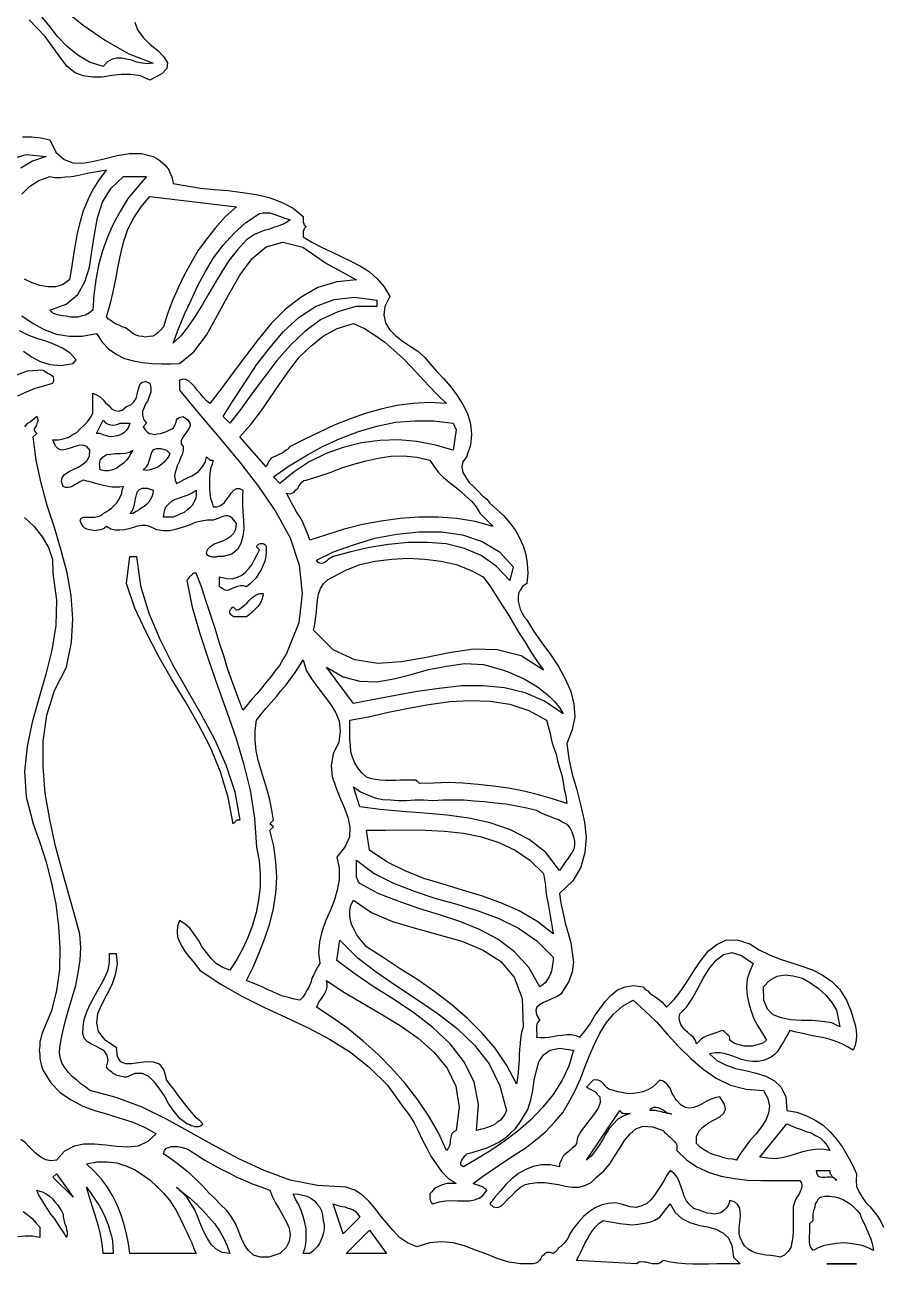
# Model space of a CAD drawing. Extents: x 0.03 to 7.02, y 0.01 to 6.89.
# Drawn here: x 1.852 to 3.546, y 2.604 to 5.049 of the extents above; entities that cross this region are included whole.
import ezdxf

# ---------------------------------------------------------------- set-up
doc = ezdxf.new("R2010")
doc.units = 0
doc.layers.add('1', color=7, linetype='Continuous')

msp = doc.modelspace()

# ---------------------------------------------------------------- linework, layer by layer
for points in [[(2.069, 5.054), (2.074, 5.039), (2.085, 5.024), (2.099, 5.01), (2.114, 4.998), (2.126, 4.986), (2.133, 4.974), (2.132, 4.963), (2.122, 4.952), (2.098, 4.94), (2.08, 4.948), (2.061, 4.951), (2.042, 4.951), (2.023, 4.949), (2.004, 4.946), (1.986, 4.946), (1.967, 4.948), (1.951, 4.954), (1.935, 4.967), (1.921, 4.986), (1.892, 5.026), (1.86, 5.059)], [(1.847, 4.828), (1.865, 4.828), (1.883, 4.826), (1.901, 4.822), (1.913, 4.798), (1.929, 4.783), (1.946, 4.777), (1.966, 4.776), (1.988, 4.78), (2.011, 4.785), (2.034, 4.791), (2.058, 4.795), (2.082, 4.795), (2.105, 4.789), (2.112, 4.785), (2.118, 4.781), (2.123, 4.777), (2.128, 4.773), (2.132, 4.768), (2.136, 4.763), (2.138, 4.757), (2.141, 4.751), (2.143, 4.744), (2.144, 4.736), (2.171, 4.731), (2.198, 4.727), (2.225, 4.724), (2.253, 4.722), (2.281, 4.718), (2.308, 4.714), (2.334, 4.708), (2.358, 4.699), (2.381, 4.687), (2.401, 4.671), (2.401, 4.668), (2.401, 4.665), (2.401, 4.662), (2.401, 4.659), (2.402, 4.657), (2.402, 4.655), (2.404, 4.654), (2.405, 4.652), (2.407, 4.651), (2.405, 4.65), (2.404, 4.648), (2.402, 4.646), (2.402, 4.644), (2.401, 4.642), (2.401, 4.639), (2.401, 4.637), (2.401, 4.634), (2.401, 4.631), (2.418, 4.62), (2.437, 4.61), (2.457, 4.601), (2.476, 4.592), (2.495, 4.583), (2.514, 4.573), (2.531, 4.562), (2.547, 4.548), (2.561, 4.532), (2.572, 4.513), (2.562, 4.493), (2.56, 4.476), (2.563, 4.461), (2.571, 4.448), (2.583, 4.436), (2.597, 4.425), (2.612, 4.415), (2.627, 4.405), (2.64, 4.393), (2.651, 4.381), (2.664, 4.366), (2.678, 4.351), (2.692, 4.335), (2.705, 4.318), (2.716, 4.3), (2.725, 4.282), (2.731, 4.262), (2.733, 4.241), (2.731, 4.22), (2.723, 4.197), (2.716, 4.187), (2.714, 4.177), (2.716, 4.166), (2.721, 4.157), (2.728, 4.147), (2.737, 4.138), (2.746, 4.129), (2.755, 4.12), (2.763, 4.113), (2.769, 4.105), (2.783, 4.093), (2.796, 4.081), (2.808, 4.067), (2.819, 4.053), (2.828, 4.037), (2.835, 4.021), (2.84, 4.004), (2.843, 3.986), (2.844, 3.967), (2.842, 3.947), (2.834, 3.941), (2.829, 3.934), (2.826, 3.927), (2.825, 3.919), (2.825, 3.912), (2.827, 3.904), (2.829, 3.896), (2.833, 3.888), (2.837, 3.881), (2.842, 3.875), (2.856, 3.852), (2.872, 3.83), (2.889, 3.807), (2.905, 3.783), (2.918, 3.759), (2.929, 3.734), (2.935, 3.709), (2.937, 3.684), (2.932, 3.658), (2.921, 3.631), (2.925, 3.601), (2.932, 3.571), (2.941, 3.54), (2.949, 3.508), (2.956, 3.476), (2.959, 3.446), (2.957, 3.416), (2.949, 3.387), (2.933, 3.36), (2.907, 3.335), (2.909, 3.316), (2.914, 3.296), (2.918, 3.277), (2.924, 3.257), (2.929, 3.238), (2.932, 3.219), (2.934, 3.2), (2.932, 3.181), (2.925, 3.162), (2.914, 3.144), (2.909, 3.137), (2.902, 3.132), (2.893, 3.128), (2.884, 3.124), (2.875, 3.12), (2.867, 3.116), (2.862, 3.111), (2.86, 3.105), (2.861, 3.096), (2.868, 3.085), (2.865, 3.083), (2.863, 3.08), (2.862, 3.077), (2.861, 3.074), (2.861, 3.07), (2.861, 3.067), (2.861, 3.063), (2.862, 3.059), (2.862, 3.055), (2.861, 3.052), (2.869, 3.051), (2.877, 3.051), (2.885, 3.052), (2.894, 3.053), (2.903, 3.055), (2.912, 3.056), (2.921, 3.057), (2.93, 3.057), (2.939, 3.055), (2.947, 3.052), (2.957, 3.064), (2.967, 3.078), (2.976, 3.093), (2.986, 3.108), (2.997, 3.122), (3.008, 3.134), (3.021, 3.145), (3.036, 3.151), (3.053, 3.154), (3.072, 3.151), (3.076, 3.146), (3.081, 3.143), (3.085, 3.139), (3.09, 3.135), (3.095, 3.132), (3.1, 3.128), (3.105, 3.125), (3.109, 3.121), (3.114, 3.116), (3.118, 3.111), (3.133, 3.126), (3.147, 3.144), (3.16, 3.164), (3.173, 3.185), (3.186, 3.204), (3.201, 3.222), (3.217, 3.235), (3.235, 3.243), (3.257, 3.244), (3.282, 3.236), (3.301, 3.224), (3.321, 3.214), (3.342, 3.206), (3.363, 3.199), (3.385, 3.192), (3.406, 3.185), (3.425, 3.175), (3.444, 3.162), (3.46, 3.146), (3.473, 3.125), (3.477, 3.115), (3.481, 3.106), (3.484, 3.096), (3.487, 3.086), (3.49, 3.076), (3.492, 3.066), (3.493, 3.056), (3.492, 3.046), (3.49, 3.036), (3.486, 3.026), (3.475, 3.033), (3.464, 3.039), (3.451, 3.044), (3.439, 3.048), (3.426, 3.051), (3.413, 3.053), (3.4, 3.056), (3.387, 3.059), (3.374, 3.062), (3.361, 3.065), (3.357, 3.058), (3.353, 3.051), (3.349, 3.043), (3.345, 3.037), (3.341, 3.03), (3.336, 3.023), (3.331, 3.018), (3.325, 3.013), (3.317, 3.009), (3.309, 3.006), (3.298, 3.004), (3.288, 3.004), (3.277, 3.005), (3.266, 3.008), (3.256, 3.012), (3.245, 3.016), (3.234, 3.019), (3.224, 3.021), (3.214, 3.021), (3.203, 3.019), (3.217, 3.006), (3.234, 2.997), (3.254, 2.99), (3.274, 2.986), (3.295, 2.981), (3.314, 2.975), (3.331, 2.966), (3.344, 2.953), (3.353, 2.934), (3.355, 2.907), (3.375, 2.904), (3.394, 2.897), (3.411, 2.888), (3.427, 2.878), (3.441, 2.865), (3.453, 2.851), (3.465, 2.835), (3.475, 2.818), (3.485, 2.8), (3.493, 2.782), (3.492, 2.769), (3.493, 2.757), (3.498, 2.746), (3.504, 2.736), (3.511, 2.726), (3.52, 2.717), (3.527, 2.708), (3.535, 2.698), (3.541, 2.688), (3.546, 2.677)], [(2.098, 4.342), (2.1, 4.333), (2.1, 4.324), (2.097, 4.316), (2.094, 4.308), (2.09, 4.301), (2.087, 4.294), (2.084, 4.287), (2.084, 4.279), (2.086, 4.271), (2.092, 4.263), (2.085, 4.256), (2.089, 4.25), (2.093, 4.246), (2.097, 4.243), (2.102, 4.242), (2.108, 4.241), (2.113, 4.242), (2.119, 4.243), (2.125, 4.245), (2.131, 4.247), (2.138, 4.25), (2.142, 4.252), (2.145, 4.254), (2.147, 4.258), (2.148, 4.261), (2.15, 4.265), (2.151, 4.269), (2.153, 4.272), (2.156, 4.274), (2.159, 4.275), (2.164, 4.276), (2.173, 4.27), (2.177, 4.264), (2.178, 4.258), (2.175, 4.252), (2.171, 4.246), (2.167, 4.24), (2.163, 4.234), (2.16, 4.229), (2.16, 4.222), (2.164, 4.217), (2.164, 4.209), (2.162, 4.201), (2.159, 4.194), (2.156, 4.187), (2.152, 4.179), (2.15, 4.172), (2.148, 4.166), (2.147, 4.159), (2.148, 4.151), (2.151, 4.144), (2.159, 4.148), (2.166, 4.152), (2.174, 4.156), (2.181, 4.159), (2.188, 4.163), (2.194, 4.168), (2.199, 4.173), (2.204, 4.18), (2.208, 4.187), (2.21, 4.197), (2.211, 4.196), (2.213, 4.194), (2.214, 4.193), (2.216, 4.192), (2.217, 4.19), (2.219, 4.19), (2.221, 4.19), (2.223, 4.19), (2.221, 4.182), (2.218, 4.173), (2.217, 4.164), (2.216, 4.154), (2.216, 4.144), (2.216, 4.134), (2.217, 4.125), (2.218, 4.115), (2.221, 4.106), (2.223, 4.098), (2.231, 4.098), (2.238, 4.101), (2.245, 4.106), (2.25, 4.113), (2.255, 4.119), (2.259, 4.125), (2.264, 4.131), (2.27, 4.134), (2.275, 4.134), (2.282, 4.131), (2.281, 4.119), (2.281, 4.104), (2.282, 4.088), (2.283, 4.072), (2.284, 4.055), (2.282, 4.04), (2.278, 4.026), (2.271, 4.014), (2.26, 4.005), (2.243, 4), (2.24, 4), (2.236, 4), (2.232, 4), (2.229, 3.999), (2.225, 3.999), (2.222, 3.999), (2.218, 4), (2.215, 4.001), (2.212, 4.003), (2.21, 4.006), (2.212, 4.014), (2.218, 4.02), (2.225, 4.025), (2.233, 4.028), (2.242, 4.031), (2.25, 4.035), (2.258, 4.04), (2.264, 4.046), (2.268, 4.054), (2.269, 4.065), (2.265, 4.071), (2.261, 4.076), (2.256, 4.079), (2.252, 4.08), (2.248, 4.08), (2.243, 4.079), (2.239, 4.078), (2.234, 4.076), (2.229, 4.074), (2.223, 4.072), (2.212, 4.072), (2.2, 4.07), (2.188, 4.067), (2.176, 4.062), (2.164, 4.058), (2.151, 4.054), (2.138, 4.051), (2.125, 4.051), (2.112, 4.053), (2.098, 4.059), (2.091, 4.061), (2.083, 4.061), (2.074, 4.06), (2.066, 4.057), (2.057, 4.055), (2.048, 4.053), (2.039, 4.052), (2.03, 4.052), (2.021, 4.054), (2.013, 4.059), (2.009, 4.056), (2.005, 4.054), (2, 4.053), (1.995, 4.052), (1.99, 4.051), (1.984, 4.052), (1.979, 4.053), (1.974, 4.054), (1.97, 4.056), (1.967, 4.059), (1.962, 4.067), (1.961, 4.072), (1.963, 4.076), (1.968, 4.078), (1.974, 4.078), (1.981, 4.078), (1.989, 4.078), (1.996, 4.079), (2.002, 4.081), (2.006, 4.085), (2.012, 4.088), (2.018, 4.092), (2.023, 4.096), (2.028, 4.101), (2.033, 4.106), (2.037, 4.112), (2.04, 4.118), (2.043, 4.125), (2.044, 4.131), (2.046, 4.138), (2.039, 4.137), (2.032, 4.137), (2.024, 4.137), (2.016, 4.138), (2.007, 4.14), (1.999, 4.142), (1.991, 4.144), (1.983, 4.147), (1.974, 4.149), (1.967, 4.151), (1.963, 4.149), (1.959, 4.147), (1.956, 4.145), (1.952, 4.143), (1.949, 4.141), (1.945, 4.138), (1.941, 4.137), (1.937, 4.136), (1.932, 4.136), (1.927, 4.138), (1.924, 4.148), (1.925, 4.156), (1.93, 4.162), (1.938, 4.167), (1.947, 4.172), (1.957, 4.176), (1.966, 4.182), (1.974, 4.189), (1.979, 4.198), (1.98, 4.21), (1.974, 4.217), (1.966, 4.22), (1.958, 4.219), (1.95, 4.217), (1.941, 4.214), (1.932, 4.211), (1.925, 4.21), (1.918, 4.212), (1.912, 4.218), (1.907, 4.23), (1.918, 4.23), (1.927, 4.232), (1.937, 4.235), (1.945, 4.24), (1.954, 4.245), (1.961, 4.252), (1.969, 4.259), (1.975, 4.266), (1.981, 4.274), (1.986, 4.282), (1.986, 4.322), (1.993, 4.319), (2, 4.315), (2.006, 4.309), (2.011, 4.303), (2.018, 4.297), (2.023, 4.291), (2.03, 4.288), (2.037, 4.287), (2.044, 4.289), (2.052, 4.296), (2.061, 4.299), (2.067, 4.305), (2.071, 4.312), (2.073, 4.32), (2.075, 4.328), (2.077, 4.335), (2.079, 4.341), (2.083, 4.344), (2.09, 4.345), (2.098, 4.342)], [(2.328, 4.019), (2.328, 4.01), (2.327, 4), (2.325, 3.991), (2.321, 3.982), (2.318, 3.974), (2.313, 3.966), (2.308, 3.958), (2.302, 3.952), (2.296, 3.946), (2.289, 3.94), (2.283, 3.942), (2.277, 3.942), (2.271, 3.941), (2.266, 3.939), (2.261, 3.937), (2.256, 3.935), (2.252, 3.933), (2.247, 3.934), (2.242, 3.936), (2.236, 3.94), (2.236, 3.96), (2.25, 3.957), (2.261, 3.956), (2.271, 3.959), (2.28, 3.963), (2.287, 3.969), (2.294, 3.977), (2.3, 3.985), (2.305, 3.994), (2.31, 4.004), (2.315, 4.013), (2.309, 4.019), (2.31, 4.022), (2.312, 4.024), (2.314, 4.025), (2.316, 4.026), (2.319, 4.026), (2.321, 4.026), (2.323, 4.025), (2.325, 4.024), (2.327, 4.022), (2.328, 4.019)], [(2.072, 4), (2.08, 3.942), (2.096, 3.888), (2.118, 3.837), (2.143, 3.787), (2.171, 3.738), (2.199, 3.69), (2.226, 3.64), (2.248, 3.589), (2.266, 3.536), (2.276, 3.48), (2.274, 3.48), (2.272, 3.48), (2.27, 3.48), (2.268, 3.479), (2.267, 3.477), (2.266, 3.476), (2.264, 3.474), (2.263, 3.473), (2.253, 3.525), (2.238, 3.575), (2.218, 3.623), (2.194, 3.669), (2.168, 3.715), (2.141, 3.759), (2.115, 3.805), (2.091, 3.851), (2.069, 3.898), (2.052, 3.947), (2.059, 4), (2.072, 4)], [(2.322, 3.927), (2.321, 3.921), (2.319, 3.915), (2.317, 3.91), (2.314, 3.905), (2.311, 3.901), (2.307, 3.897), (2.303, 3.893), (2.299, 3.889), (2.294, 3.885), (2.289, 3.881), (2.286, 3.881), (2.282, 3.881), (2.278, 3.881), (2.275, 3.881), (2.271, 3.881), (2.268, 3.881), (2.264, 3.881), (2.261, 3.883), (2.259, 3.885), (2.256, 3.888), (2.256, 3.89), (2.256, 3.892), (2.256, 3.893), (2.257, 3.895), (2.259, 3.897), (2.26, 3.898), (2.261, 3.9), (2.263, 3.901), (2.269, 3.894), (2.275, 3.896), (2.28, 3.9), (2.285, 3.904), (2.29, 3.908), (2.294, 3.913), (2.299, 3.918), (2.304, 3.922), (2.31, 3.925), (2.315, 3.927), (2.322, 3.927)], [(2.032, 3.217), (2.034, 3.196), (2.03, 3.175), (2.023, 3.155), (2.013, 3.135), (2.003, 3.116), (1.995, 3.098), (1.993, 3.08), (1.996, 3.063), (2.009, 3.047), (2.032, 3.032), (2.034, 3.014), (2.04, 3.004), (2.05, 3), (2.062, 3), (2.076, 3.002), (2.091, 3.004), (2.105, 3.003), (2.117, 2.999), (2.126, 2.987), (2.131, 2.967), (2.138, 2.958), (2.145, 2.949), (2.152, 2.939), (2.159, 2.93), (2.166, 2.921), (2.173, 2.912), (2.18, 2.904), (2.188, 2.895), (2.196, 2.888), (2.203, 2.881), (2.201, 2.878), (2.198, 2.876), (2.194, 2.875), (2.191, 2.875), (2.187, 2.875), (2.184, 2.876), (2.18, 2.877), (2.177, 2.879), (2.173, 2.88), (2.171, 2.881), (2.158, 2.891), (2.146, 2.905), (2.136, 2.92), (2.127, 2.936), (2.117, 2.951), (2.107, 2.964), (2.096, 2.974), (2.084, 2.98), (2.069, 2.98), (2.052, 2.973), (2.048, 2.973), (2.043, 2.974), (2.039, 2.975), (2.034, 2.976), (2.03, 2.978), (2.026, 2.98), (2.023, 2.983), (2.019, 2.986), (2.016, 2.989), (2.013, 2.993), (2.016, 3.006), (2.014, 3.016), (2.009, 3.024), (2.001, 3.029), (1.992, 3.034), (1.983, 3.038), (1.975, 3.043), (1.969, 3.05), (1.966, 3.059), (1.967, 3.072), (1.969, 3.087), (1.974, 3.102), (1.98, 3.116), (1.988, 3.13), (1.995, 3.143), (2.003, 3.157), (2.01, 3.171), (2.016, 3.185), (2.019, 3.2), (2.019, 3.217), (2.032, 3.217)]]:
    msp.add_lwpolyline(points)
at = {"layer": '1'}
for points in [[(2.105, 4.973), (2.093, 4.972), (2.083, 4.973), (2.072, 4.975), (2.062, 4.979), (2.052, 4.981), (2.043, 4.983), (2.033, 4.983), (2.024, 4.981), (2.015, 4.976), (2.006, 4.967), (1.979, 4.975), (1.956, 4.989), (1.935, 5.006), (1.916, 5.026), (1.899, 5.048), (1.881, 5.069)], [(1.925, 5.082), (1.967, 5.048), (2.011, 5.018), (2.057, 4.992), (2.105, 4.973)], [(1.824, 4.784), (1.854, 4.793), (1.894, 4.789)], [(1.894, 4.789), (1.867, 4.78), (1.844, 4.766)], [(1.846, 4.715), (1.861, 4.73), (1.879, 4.742), (1.901, 4.75), (1.911, 4.748), (1.922, 4.748), (1.932, 4.749), (1.944, 4.75), (1.955, 4.752), (1.967, 4.754), (1.978, 4.757), (1.99, 4.759), (2.001, 4.761), (2.013, 4.763)], [(2.013, 4.763), (1.998, 4.744), (1.986, 4.724), (1.976, 4.704), (1.967, 4.682), (1.961, 4.661), (1.955, 4.638), (1.951, 4.615), (1.947, 4.592), (1.944, 4.569), (1.94, 4.546), (1.926, 4.536), (1.912, 4.532), (1.897, 4.532), (1.881, 4.535), (1.866, 4.54), (1.851, 4.547)], [(2.092, 4.75), (2.073, 4.728), (2.055, 4.706), (2.04, 4.681), (2.026, 4.656), (2.015, 4.63), (2.005, 4.603), (1.997, 4.575), (1.992, 4.546), (1.988, 4.516), (1.986, 4.486), (1.979, 4.481), (1.971, 4.476), (1.963, 4.474), (1.956, 4.472), (1.949, 4.472), (1.941, 4.472), (1.933, 4.474), (1.925, 4.475), (1.916, 4.477), (1.907, 4.48), (1.901, 4.486), (1.933, 4.498), (1.956, 4.517), (1.97, 4.542), (1.979, 4.571), (1.984, 4.602), (1.989, 4.635), (1.995, 4.668), (2.005, 4.699), (2.021, 4.726), (2.046, 4.75), (2.092, 4.75)], [(2.269, 4.69), (2.247, 4.67), (2.227, 4.648), (2.21, 4.626), (2.193, 4.603), (2.179, 4.579), (2.166, 4.555), (2.154, 4.53), (2.143, 4.505), (2.133, 4.479), (2.125, 4.453), (2.12, 4.447), (2.115, 4.442), (2.11, 4.438), (2.104, 4.435), (2.097, 4.434), (2.09, 4.433), (2.084, 4.434), (2.077, 4.435), (2.071, 4.437), (2.065, 4.44), (2.06, 4.444), (2.055, 4.448), (2.05, 4.451), (2.044, 4.453), (2.039, 4.456), (2.033, 4.458), (2.027, 4.461), (2.022, 4.465), (2.017, 4.468), (2.013, 4.473), (2.02, 4.497), (2.026, 4.522), (2.031, 4.547), (2.036, 4.573), (2.041, 4.598), (2.047, 4.622), (2.055, 4.646), (2.067, 4.668), (2.081, 4.69), (2.098, 4.71), (2.269, 4.69)], [(2.375, 4.664), (2.368, 4.659), (2.36, 4.655), (2.351, 4.652), (2.342, 4.649), (2.333, 4.645), (2.324, 4.643), (2.314, 4.639), (2.305, 4.635), (2.297, 4.63), (2.289, 4.625), (2.271, 4.605), (2.255, 4.585), (2.241, 4.563), (2.228, 4.541), (2.215, 4.519), (2.202, 4.497), (2.189, 4.476), (2.175, 4.456), (2.161, 4.437), (2.144, 4.421), (2.155, 4.449), (2.167, 4.478), (2.18, 4.506), (2.193, 4.535), (2.208, 4.562), (2.224, 4.589), (2.243, 4.614), (2.264, 4.637), (2.288, 4.659), (2.315, 4.677), (2.322, 4.678), (2.329, 4.678), (2.335, 4.678), (2.341, 4.676), (2.347, 4.674), (2.352, 4.672), (2.358, 4.67), (2.363, 4.668), (2.369, 4.666), (2.375, 4.664)], [(1.846, 4.475), (1.868, 4.46), (1.89, 4.448), (1.914, 4.439), (1.939, 4.435), (1.965, 4.435), (1.993, 4.44), (2.004, 4.423), (2.017, 4.41), (2.032, 4.399), (2.048, 4.391), (2.066, 4.386), (2.084, 4.383), (2.103, 4.381), (2.122, 4.38), (2.14, 4.38), (2.157, 4.381), (2.185, 4.404), (2.21, 4.437), (2.232, 4.476), (2.254, 4.517), (2.276, 4.555), (2.3, 4.588), (2.328, 4.611), (2.361, 4.62), (2.4, 4.61), (2.447, 4.578), (2.506, 4.546), (2.467, 4.542), (2.43, 4.531), (2.397, 4.512), (2.366, 4.488), (2.338, 4.46), (2.312, 4.428), (2.287, 4.395), (2.263, 4.363), (2.239, 4.331), (2.217, 4.302), (2.21, 4.307), (2.204, 4.314), (2.198, 4.321), (2.192, 4.328), (2.187, 4.335), (2.181, 4.341), (2.175, 4.346), (2.169, 4.349), (2.164, 4.35), (2.157, 4.348), (2.157, 4.328), (2.195, 4.282), (2.235, 4.235), (2.275, 4.187), (2.313, 4.138), (2.347, 4.088), (2.375, 4.037), (2.393, 3.983), (2.399, 3.927), (2.392, 3.869), (2.368, 3.809), (2.361, 3.797), (2.354, 3.785), (2.345, 3.774), (2.337, 3.763), (2.328, 3.752), (2.319, 3.741), (2.31, 3.73), (2.3, 3.719), (2.291, 3.708), (2.282, 3.697), (2.272, 3.723), (2.262, 3.75), (2.252, 3.777), (2.244, 3.804), (2.235, 3.831), (2.227, 3.858), (2.218, 3.886), (2.209, 3.913), (2.2, 3.94), (2.19, 3.967), (2.187, 3.967), (2.185, 3.967), (2.183, 3.966), (2.181, 3.964), (2.179, 3.962), (2.178, 3.961), (2.176, 3.959), (2.174, 3.957), (2.173, 3.955), (2.171, 3.953), (2.182, 3.9), (2.197, 3.848), (2.214, 3.796), (2.232, 3.745), (2.25, 3.694), (2.268, 3.643), (2.283, 3.592), (2.296, 3.539), (2.305, 3.484), (2.309, 3.427), (2.314, 3.4), (2.316, 3.374), (2.316, 3.348), (2.313, 3.323), (2.308, 3.298), (2.301, 3.273), (2.292, 3.25), (2.282, 3.227), (2.27, 3.205), (2.256, 3.184), (2.242, 3.189), (2.229, 3.197), (2.219, 3.207), (2.21, 3.219), (2.201, 3.231), (2.194, 3.243), (2.186, 3.255), (2.178, 3.266), (2.168, 3.275), (2.157, 3.282), (2.153, 3.271), (2.152, 3.26), (2.153, 3.25), (2.157, 3.24), (2.162, 3.23), (2.168, 3.22), (2.175, 3.211), (2.183, 3.202), (2.19, 3.193), (2.197, 3.184), (2.237, 3.157), (2.28, 3.133), (2.323, 3.111), (2.367, 3.091), (2.411, 3.07), (2.453, 3.048), (2.494, 3.022), (2.532, 2.992), (2.567, 2.957), (2.598, 2.914), (2.61, 2.899), (2.62, 2.883), (2.628, 2.867), (2.636, 2.85), (2.645, 2.833), (2.653, 2.817), (2.663, 2.802), (2.674, 2.787), (2.687, 2.774), (2.703, 2.763), (2.697, 2.763), (2.691, 2.763), (2.685, 2.763), (2.68, 2.762), (2.674, 2.76), (2.669, 2.758), (2.664, 2.755), (2.659, 2.752), (2.655, 2.747), (2.651, 2.743), (2.651, 2.74), (2.651, 2.737), (2.651, 2.735), (2.651, 2.732), (2.652, 2.73), (2.652, 2.728), (2.654, 2.726), (2.655, 2.724), (2.657, 2.723), (2.669, 2.727), (2.682, 2.729), (2.694, 2.73), (2.706, 2.729), (2.717, 2.729), (2.729, 2.729), (2.739, 2.731), (2.748, 2.734), (2.756, 2.74), (2.763, 2.75), (2.761, 2.752), (2.758, 2.754), (2.756, 2.756), (2.753, 2.757), (2.75, 2.758), (2.748, 2.759), (2.745, 2.76), (2.742, 2.761), (2.739, 2.762), (2.736, 2.763), (2.755, 2.777), (2.775, 2.791), (2.796, 2.805), (2.817, 2.819), (2.839, 2.833), (2.859, 2.849), (2.879, 2.865), (2.897, 2.884), (2.914, 2.904), (2.927, 2.927), (2.938, 2.948), (2.948, 2.97), (2.957, 2.993), (2.966, 3.016), (2.976, 3.038), (2.986, 3.06), (2.999, 3.08), (3.013, 3.097), (3.031, 3.113), (3.052, 3.125), (3.075, 3.104), (3.098, 3.082), (3.12, 3.057), (3.142, 3.033), (3.166, 3.01), (3.19, 2.989), (3.216, 2.971), (3.244, 2.957), (3.275, 2.949), (3.309, 2.947), (3.318, 2.931), (3.321, 2.916), (3.319, 2.902), (3.314, 2.888), (3.305, 2.875), (3.295, 2.861), (3.283, 2.849), (3.273, 2.835), (3.263, 2.822), (3.256, 2.809), (3.248, 2.811), (3.239, 2.812), (3.231, 2.814), (3.222, 2.817), (3.214, 2.819), (3.206, 2.822), (3.199, 2.826), (3.191, 2.83), (3.184, 2.835), (3.177, 2.842), (3.177, 2.856), (3.182, 2.867), (3.19, 2.875), (3.201, 2.883), (3.212, 2.889), (3.223, 2.895), (3.231, 2.902), (3.234, 2.91), (3.232, 2.92), (3.223, 2.934), (3.213, 2.932), (3.204, 2.929), (3.196, 2.925), (3.187, 2.92), (3.179, 2.916), (3.171, 2.913), (3.164, 2.912), (3.155, 2.913), (3.147, 2.918), (3.138, 2.927), (3.135, 2.931), (3.132, 2.936), (3.129, 2.941), (3.127, 2.946), (3.125, 2.951), (3.122, 2.955), (3.119, 2.959), (3.115, 2.962), (3.111, 2.965), (3.105, 2.967), (3.097, 2.959), (3.09, 2.953), (3.081, 2.948), (3.071, 2.944), (3.062, 2.942), (3.052, 2.941), (3.042, 2.94), (3.032, 2.942), (3.022, 2.944), (3.013, 2.947), (3.008, 2.948), (3.004, 2.949), (3.001, 2.952), (2.997, 2.956), (2.994, 2.959), (2.99, 2.963), (2.987, 2.965), (2.983, 2.967), (2.979, 2.968), (2.973, 2.967), (2.96, 2.953), (2.977, 2.944), (2.986, 2.934), (2.987, 2.923), (2.983, 2.912), (2.976, 2.901), (2.967, 2.89), (2.958, 2.878), (2.949, 2.866), (2.942, 2.854), (2.94, 2.842), (2.937, 2.837), (2.932, 2.833), (2.928, 2.829), (2.923, 2.825), (2.918, 2.821), (2.914, 2.817), (2.911, 2.812), (2.909, 2.807), (2.907, 2.802), (2.907, 2.796), (2.889, 2.8), (2.871, 2.8), (2.855, 2.797), (2.84, 2.791), (2.826, 2.783), (2.813, 2.773), (2.801, 2.761), (2.79, 2.749), (2.779, 2.736), (2.769, 2.723), (2.776, 2.717), (2.783, 2.716), (2.79, 2.718), (2.797, 2.724), (2.805, 2.732), (2.813, 2.74), (2.821, 2.749), (2.83, 2.756), (2.839, 2.761), (2.848, 2.763), (2.863, 2.765), (2.877, 2.765), (2.891, 2.763), (2.905, 2.761), (2.918, 2.758), (2.932, 2.756), (2.945, 2.756), (2.957, 2.759), (2.969, 2.765), (2.98, 2.776), (2.994, 2.788), (3.006, 2.802), (3.016, 2.818), (3.026, 2.833), (3.035, 2.848), (3.046, 2.861), (3.057, 2.871), (3.072, 2.876), (3.09, 2.875), (3.111, 2.868), (3.114, 2.864), (3.118, 2.861), (3.122, 2.857), (3.126, 2.854), (3.13, 2.85), (3.133, 2.847), (3.136, 2.843), (3.138, 2.839), (3.138, 2.834), (3.138, 2.828), (3.157, 2.81), (3.178, 2.796), (3.202, 2.785), (3.226, 2.778), (3.252, 2.773), (3.278, 2.77), (3.304, 2.769), (3.331, 2.769), (3.356, 2.769), (3.381, 2.769), (3.384, 2.764), (3.385, 2.759), (3.384, 2.754), (3.382, 2.749), (3.38, 2.744), (3.377, 2.739), (3.373, 2.733), (3.371, 2.728), (3.369, 2.722), (3.368, 2.717), (3.368, 2.706), (3.368, 2.694), (3.368, 2.682), (3.368, 2.67), (3.367, 2.658), (3.365, 2.647), (3.363, 2.637), (3.358, 2.629), (3.351, 2.622), (3.342, 2.618), (3.333, 2.62), (3.323, 2.621), (3.314, 2.622), (3.304, 2.624), (3.295, 2.626), (3.287, 2.629), (3.279, 2.634), (3.272, 2.64), (3.267, 2.648), (3.263, 2.657), (3.261, 2.665), (3.261, 2.674), (3.262, 2.682), (3.263, 2.692), (3.264, 2.7), (3.263, 2.709), (3.262, 2.716), (3.258, 2.722), (3.252, 2.727), (3.243, 2.73), (3.24, 2.721), (3.236, 2.715), (3.231, 2.71), (3.226, 2.706), (3.219, 2.704), (3.212, 2.703), (3.206, 2.704), (3.198, 2.705), (3.191, 2.707), (3.184, 2.71), (3.172, 2.714), (3.164, 2.721), (3.157, 2.729), (3.153, 2.738), (3.15, 2.747), (3.146, 2.758), (3.143, 2.767), (3.139, 2.776), (3.133, 2.783), (3.125, 2.789), (3.119, 2.78), (3.113, 2.77), (3.107, 2.76), (3.101, 2.75), (3.094, 2.74), (3.087, 2.731), (3.079, 2.724), (3.069, 2.719), (3.058, 2.716), (3.046, 2.717), (3.031, 2.722), (3.017, 2.725), (3.003, 2.724), (2.99, 2.721), (2.977, 2.715), (2.965, 2.707), (2.954, 2.698), (2.944, 2.687), (2.935, 2.676), (2.927, 2.664), (2.925, 2.659), (2.923, 2.655), (2.92, 2.651), (2.917, 2.647), (2.913, 2.643), (2.909, 2.639), (2.905, 2.636), (2.902, 2.632), (2.898, 2.628), (2.894, 2.625), (2.888, 2.627), (2.882, 2.627), (2.878, 2.625), (2.875, 2.622), (2.872, 2.619), (2.87, 2.615), (2.867, 2.611), (2.864, 2.608), (2.86, 2.606), (2.855, 2.605), (2.83, 2.605), (2.807, 2.608), (2.784, 2.615), (2.763, 2.624), (2.741, 2.632), (2.719, 2.64), (2.697, 2.646), (2.674, 2.648), (2.65, 2.646), (2.625, 2.638), (2.607, 2.646), (2.591, 2.657), (2.578, 2.671), (2.566, 2.685), (2.554, 2.699), (2.543, 2.714), (2.531, 2.728), (2.518, 2.74), (2.503, 2.75), (2.486, 2.756), (2.429, 2.759), (2.375, 2.77), (2.324, 2.789), (2.275, 2.811), (2.227, 2.837), (2.18, 2.863), (2.131, 2.89), (2.083, 2.914), (2.032, 2.933), (1.98, 2.947), (1.972, 2.953), (1.962, 2.96), (1.954, 2.967), (1.945, 2.974), (1.938, 2.982), (1.931, 2.991), (1.925, 3), (1.922, 3.01), (1.92, 3.021), (1.921, 3.032), (1.925, 3.057), (1.931, 3.082), (1.938, 3.106), (1.945, 3.13), (1.952, 3.154), (1.957, 3.179), (1.961, 3.204), (1.962, 3.229), (1.96, 3.255), (1.953, 3.282), (1.94, 3.329), (1.926, 3.378), (1.912, 3.429), (1.901, 3.481), (1.892, 3.533), (1.888, 3.585), (1.888, 3.636), (1.895, 3.687), (1.91, 3.736), (1.934, 3.782), (1.944, 3.831), (1.946, 3.877), (1.943, 3.923), (1.935, 3.968), (1.923, 4.012), (1.91, 4.057), (1.896, 4.101), (1.884, 4.145), (1.874, 4.19), (1.868, 4.236), (1.875, 4.243), (1.872, 4.246), (1.871, 4.249), (1.871, 4.252), (1.873, 4.256), (1.875, 4.259), (1.876, 4.263), (1.878, 4.267), (1.878, 4.27), (1.877, 4.273), (1.875, 4.276), (1.871, 4.272), (1.867, 4.269), (1.863, 4.266), (1.858, 4.263), (1.854, 4.26), (1.851, 4.256)], [(2.546, 4.493), (2.505, 4.493), (2.469, 4.483), (2.435, 4.467), (2.404, 4.444), (2.376, 4.417), (2.349, 4.387), (2.325, 4.355), (2.301, 4.323), (2.278, 4.291), (2.256, 4.263), (2.243, 4.276), (2.263, 4.308), (2.286, 4.343), (2.309, 4.378), (2.335, 4.412), (2.362, 4.444), (2.393, 4.472), (2.425, 4.493), (2.462, 4.507), (2.502, 4.512), (2.546, 4.506), (2.546, 4.493)], [(2.684, 4.302), (2.65, 4.304), (2.618, 4.302), (2.586, 4.298), (2.554, 4.291), (2.523, 4.282), (2.492, 4.271), (2.462, 4.259), (2.432, 4.245), (2.403, 4.231), (2.375, 4.217), (2.37, 4.211), (2.365, 4.208), (2.36, 4.204), (2.354, 4.202), (2.348, 4.199), (2.343, 4.197), (2.338, 4.194), (2.334, 4.189), (2.331, 4.184), (2.328, 4.177), (2.276, 4.236), (2.297, 4.26), (2.317, 4.286), (2.336, 4.313), (2.354, 4.34), (2.373, 4.367), (2.393, 4.393), (2.416, 4.415), (2.44, 4.435), (2.468, 4.45), (2.5, 4.46), (2.522, 4.45), (2.542, 4.437), (2.562, 4.423), (2.58, 4.407), (2.598, 4.391), (2.615, 4.373), (2.632, 4.355), (2.649, 4.337), (2.666, 4.319), (2.684, 4.302)], [(1.849, 4.405), (1.865, 4.394), (1.882, 4.385), (1.901, 4.379), (1.923, 4.377), (1.947, 4.381), (1.953, 4.388), (1.941, 4.401), (1.926, 4.411), (1.91, 4.418), (1.893, 4.425), (1.875, 4.43), (1.858, 4.437), (1.841, 4.445)], [(1.838, 4.317), (1.855, 4.325), (1.872, 4.332), (1.889, 4.337), (1.907, 4.342), (1.909, 4.347), (1.909, 4.35), (1.908, 4.354), (1.906, 4.356), (1.903, 4.358), (1.9, 4.36), (1.896, 4.362), (1.893, 4.364), (1.89, 4.366), (1.888, 4.368), (1.856, 4.366), (1.827, 4.355)], [(2.059, 4.263), (2.056, 4.255), (2.052, 4.249), (2.047, 4.244), (2.041, 4.24), (2.034, 4.238), (2.027, 4.237), (2.02, 4.236), (2.013, 4.238), (2.006, 4.24), (2, 4.243), (1.993, 4.243), (2.006, 4.269), (2.011, 4.264), (2.016, 4.261), (2.021, 4.26), (2.025, 4.259), (2.03, 4.26), (2.035, 4.261), (2.04, 4.263), (2.046, 4.263), (2.052, 4.263), (2.059, 4.263)], [(2.703, 4.25), (2.697, 4.21), (2.662, 4.22), (2.625, 4.227), (2.589, 4.23), (2.552, 4.229), (2.516, 4.224), (2.48, 4.215), (2.446, 4.203), (2.413, 4.187), (2.383, 4.167), (2.355, 4.144), (2.342, 4.157), (2.373, 4.179), (2.406, 4.199), (2.439, 4.217), (2.474, 4.233), (2.51, 4.247), (2.546, 4.257), (2.583, 4.265), (2.621, 4.268), (2.659, 4.268), (2.697, 4.263), (2.703, 4.25)], [(2.065, 4.21), (2.061, 4.203), (2.057, 4.196), (2.052, 4.19), (2.046, 4.184), (2.039, 4.179), (2.032, 4.174), (2.025, 4.171), (2.017, 4.169), (2.009, 4.169), (2, 4.171), (1.999, 4.183), (2.001, 4.192), (2.006, 4.197), (2.013, 4.201), (2.021, 4.202), (2.03, 4.203), (2.04, 4.203), (2.05, 4.204), (2.058, 4.206), (2.065, 4.21)], [(2.138, 4.203), (2.135, 4.197), (2.131, 4.192), (2.127, 4.187), (2.122, 4.182), (2.117, 4.178), (2.111, 4.175), (2.105, 4.173), (2.099, 4.171), (2.092, 4.17), (2.085, 4.171), (2.091, 4.176), (2.095, 4.182), (2.097, 4.189), (2.099, 4.195), (2.101, 4.202), (2.103, 4.207), (2.106, 4.211), (2.112, 4.213), (2.12, 4.213), (2.131, 4.21), (2.138, 4.203)], [(2.651, 4.19), (2.659, 4.178), (2.668, 4.166), (2.678, 4.156), (2.689, 4.147), (2.7, 4.138), (2.711, 4.129), (2.722, 4.119), (2.733, 4.109), (2.742, 4.098), (2.75, 4.085), (2.776, 4.059), (2.74, 4.069), (2.704, 4.075), (2.667, 4.078), (2.629, 4.078), (2.592, 4.075), (2.555, 4.07), (2.518, 4.063), (2.482, 4.054), (2.447, 4.043), (2.414, 4.032), (2.411, 4.042), (2.407, 4.052), (2.403, 4.061), (2.399, 4.071), (2.393, 4.08), (2.388, 4.088), (2.383, 4.097), (2.378, 4.106), (2.373, 4.115), (2.368, 4.125), (2.374, 4.124), (2.379, 4.125), (2.383, 4.127), (2.386, 4.131), (2.39, 4.135), (2.392, 4.139), (2.395, 4.143), (2.398, 4.147), (2.402, 4.15), (2.407, 4.151), (2.43, 4.158), (2.454, 4.166), (2.477, 4.175), (2.501, 4.182), (2.525, 4.189), (2.549, 4.194), (2.574, 4.198), (2.599, 4.199), (2.625, 4.196), (2.651, 4.19)], [(2.105, 4.131), (2.104, 4.124), (2.102, 4.118), (2.099, 4.112), (2.096, 4.107), (2.092, 4.103), (2.087, 4.099), (2.082, 4.096), (2.077, 4.092), (2.071, 4.089), (2.065, 4.085), (2.059, 4.085), (2.064, 4.091), (2.067, 4.098), (2.069, 4.106), (2.07, 4.114), (2.072, 4.122), (2.074, 4.128), (2.078, 4.132), (2.084, 4.135), (2.093, 4.135), (2.105, 4.131)], [(2.144, 4.078), (2.125, 4.078), (2.127, 4.09), (2.13, 4.098), (2.136, 4.104), (2.142, 4.109), (2.149, 4.113), (2.157, 4.116), (2.166, 4.119), (2.174, 4.122), (2.182, 4.126), (2.19, 4.131), (2.19, 4.122), (2.189, 4.115), (2.186, 4.108), (2.182, 4.101), (2.177, 4.096), (2.172, 4.092), (2.166, 4.087), (2.159, 4.084), (2.152, 4.081), (2.144, 4.078)], [(1.851, 4.077), (1.87, 4.059), (1.886, 4.039), (1.898, 4.018), (1.906, 3.994), (1.907, 3.967), (1.914, 3.914), (1.913, 3.864), (1.905, 3.815), (1.893, 3.768), (1.879, 3.72), (1.866, 3.673), (1.856, 3.625), (1.851, 3.576), (1.854, 3.526), (1.868, 3.473), (1.881, 3.436), (1.894, 3.397), (1.904, 3.356), (1.913, 3.314), (1.918, 3.271), (1.921, 3.228), (1.92, 3.185), (1.914, 3.144), (1.904, 3.104), (1.888, 3.065), (1.885, 3.058), (1.883, 3.05), (1.881, 3.043), (1.881, 3.034), (1.88, 3.026), (1.881, 3.017), (1.881, 3.009), (1.883, 3.001), (1.885, 2.993), (1.888, 2.986), (1.903, 2.962), (1.922, 2.942), (1.943, 2.928), (1.966, 2.916), (1.99, 2.907), (2.015, 2.9), (2.04, 2.892), (2.065, 2.884), (2.089, 2.874), (2.111, 2.861), (2.094, 2.846), (2.075, 2.837), (2.055, 2.835), (2.033, 2.836), (2.011, 2.839), (1.989, 2.841), (1.968, 2.841), (1.949, 2.837), (1.93, 2.827), (1.914, 2.809), (1.903, 2.808), (1.893, 2.81), (1.885, 2.814), (1.878, 2.819), (1.872, 2.824), (1.865, 2.831), (1.859, 2.837), (1.852, 2.844), (1.844, 2.85)], [(2.815, 3.98), (2.809, 3.953), (2.782, 3.981), (2.752, 4.002), (2.719, 4.016), (2.683, 4.025), (2.646, 4.028), (2.608, 4.028), (2.569, 4.024), (2.532, 4.018), (2.495, 4.009), (2.46, 4), (2.457, 3.998), (2.453, 3.996), (2.45, 3.994), (2.447, 3.991), (2.444, 3.989), (2.44, 3.987), (2.437, 3.986), (2.434, 3.987), (2.43, 3.989), (2.427, 3.993), (2.461, 4.009), (2.5, 4.023), (2.542, 4.036), (2.586, 4.044), (2.63, 4.049), (2.674, 4.049), (2.715, 4.043), (2.754, 4.03), (2.788, 4.009), (2.815, 3.98)], [(2.756, 3.96), (2.769, 3.942), (2.781, 3.924), (2.793, 3.905), (2.805, 3.887), (2.816, 3.868), (2.827, 3.849), (2.839, 3.831), (2.85, 3.812), (2.862, 3.794), (2.875, 3.776), (2.831, 3.804), (2.784, 3.816), (2.737, 3.817), (2.689, 3.81), (2.641, 3.8), (2.594, 3.792), (2.548, 3.789), (2.503, 3.796), (2.46, 3.816), (2.421, 3.855), (2.424, 3.866), (2.425, 3.877), (2.427, 3.89), (2.428, 3.902), (2.429, 3.914), (2.431, 3.926), (2.435, 3.937), (2.441, 3.946), (2.449, 3.954), (2.46, 3.96), (2.485, 3.973), (2.513, 3.984), (2.543, 3.991), (2.576, 3.995), (2.608, 3.997), (2.641, 3.995), (2.673, 3.991), (2.703, 3.984), (2.731, 3.973), (2.756, 3.96)], [(2.46, 3.611), (2.456, 3.588), (2.458, 3.566), (2.465, 3.545), (2.473, 3.525), (2.482, 3.505), (2.489, 3.486), (2.493, 3.466), (2.492, 3.447), (2.484, 3.428), (2.467, 3.407), (2.472, 3.385), (2.472, 3.363), (2.468, 3.342), (2.462, 3.321), (2.454, 3.301), (2.445, 3.281), (2.438, 3.26), (2.433, 3.24), (2.431, 3.219), (2.434, 3.197), (2.429, 3.19), (2.425, 3.183), (2.422, 3.175), (2.418, 3.168), (2.416, 3.16), (2.413, 3.152), (2.409, 3.145), (2.405, 3.138), (2.4, 3.131), (2.394, 3.125), (2.383, 3.127), (2.372, 3.13), (2.361, 3.133), (2.351, 3.137), (2.34, 3.142), (2.33, 3.146), (2.32, 3.151), (2.31, 3.155), (2.299, 3.16), (2.289, 3.164), (2.302, 3.19), (2.314, 3.218), (2.325, 3.247), (2.335, 3.276), (2.342, 3.306), (2.347, 3.336), (2.349, 3.367), (2.347, 3.398), (2.343, 3.429), (2.335, 3.46), (2.342, 3.467), (2.335, 3.473), (2.342, 3.48), (2.339, 3.5), (2.335, 3.52), (2.33, 3.54), (2.324, 3.559), (2.318, 3.578), (2.312, 3.598), (2.308, 3.617), (2.306, 3.637), (2.306, 3.657), (2.309, 3.677), (2.318, 3.689), (2.328, 3.701), (2.338, 3.712), (2.348, 3.724), (2.357, 3.735), (2.367, 3.747), (2.376, 3.759), (2.385, 3.771), (2.393, 3.783), (2.401, 3.796), (2.407, 3.776), (2.417, 3.759), (2.43, 3.742), (2.442, 3.725), (2.455, 3.709), (2.465, 3.692), (2.472, 3.675), (2.474, 3.655), (2.471, 3.634), (2.46, 3.611)], [(2.796, 3.776), (2.809, 3.771), (2.823, 3.765), (2.837, 3.759), (2.85, 3.751), (2.863, 3.743), (2.875, 3.734), (2.887, 3.724), (2.897, 3.714), (2.907, 3.702), (2.914, 3.69), (2.877, 3.715), (2.839, 3.731), (2.798, 3.741), (2.756, 3.745), (2.713, 3.745), (2.669, 3.74), (2.626, 3.734), (2.583, 3.726), (2.541, 3.718), (2.5, 3.71), (2.447, 3.782), (2.48, 3.763), (2.513, 3.754), (2.546, 3.753), (2.58, 3.759), (2.614, 3.767), (2.648, 3.777), (2.684, 3.784), (2.72, 3.789), (2.757, 3.787), (2.796, 3.776)], [(2.888, 3.651), (2.891, 3.637), (2.895, 3.624), (2.9, 3.61), (2.903, 3.597), (2.907, 3.583), (2.911, 3.569), (2.914, 3.555), (2.916, 3.541), (2.919, 3.527), (2.921, 3.513), (2.893, 3.522), (2.865, 3.53), (2.836, 3.537), (2.806, 3.543), (2.776, 3.547), (2.746, 3.55), (2.716, 3.553), (2.687, 3.554), (2.658, 3.553), (2.631, 3.552), (2.63, 3.553), (2.628, 3.555), (2.627, 3.556), (2.625, 3.557), (2.624, 3.559), (2.622, 3.559), (2.62, 3.559), (2.618, 3.559), (2.611, 3.559), (2.602, 3.559), (2.593, 3.559), (2.583, 3.558), (2.574, 3.558), (2.563, 3.558), (2.553, 3.559), (2.543, 3.56), (2.534, 3.562), (2.526, 3.565), (2.516, 3.574), (2.509, 3.583), (2.503, 3.593), (2.498, 3.604), (2.495, 3.615), (2.494, 3.627), (2.493, 3.639), (2.493, 3.652), (2.493, 3.664), (2.493, 3.677), (2.53, 3.684), (2.569, 3.693), (2.609, 3.701), (2.649, 3.708), (2.69, 3.714), (2.73, 3.716), (2.77, 3.715), (2.809, 3.709), (2.846, 3.696), (2.881, 3.677), (2.888, 3.651)], [(2.657, 3.519), (2.677, 3.52), (2.697, 3.52), (2.717, 3.52), (2.738, 3.518), (2.759, 3.517), (2.78, 3.514), (2.801, 3.512), (2.822, 3.508), (2.842, 3.504), (2.861, 3.5), (2.869, 3.495), (2.878, 3.491), (2.887, 3.488), (2.896, 3.484), (2.905, 3.481), (2.913, 3.476), (2.921, 3.472), (2.927, 3.465), (2.931, 3.457), (2.934, 3.447), (2.936, 3.438), (2.936, 3.43), (2.935, 3.423), (2.932, 3.417), (2.928, 3.411), (2.924, 3.405), (2.919, 3.399), (2.915, 3.393), (2.911, 3.387), (2.907, 3.381), (2.88, 3.416), (2.847, 3.442), (2.81, 3.461), (2.77, 3.475), (2.728, 3.484), (2.685, 3.49), (2.64, 3.494), (2.596, 3.497), (2.553, 3.501), (2.513, 3.506), (2.5, 3.546), (2.514, 3.536), (2.529, 3.529), (2.543, 3.524), (2.558, 3.521), (2.573, 3.52), (2.589, 3.519), (2.605, 3.519), (2.621, 3.52), (2.639, 3.52), (2.657, 3.519)], [(2.875, 3.375), (2.877, 3.363), (2.879, 3.351), (2.88, 3.339), (2.882, 3.327), (2.884, 3.315), (2.886, 3.303), (2.888, 3.291), (2.89, 3.28), (2.892, 3.268), (2.894, 3.256), (2.862, 3.281), (2.827, 3.301), (2.791, 3.317), (2.753, 3.331), (2.715, 3.342), (2.677, 3.354), (2.639, 3.365), (2.602, 3.38), (2.566, 3.398), (2.532, 3.421), (2.526, 3.46), (2.564, 3.46), (2.604, 3.461), (2.642, 3.46), (2.68, 3.458), (2.717, 3.454), (2.753, 3.447), (2.787, 3.436), (2.819, 3.421), (2.848, 3.401), (2.875, 3.375)], [(2.894, 3.21), (2.894, 3.203), (2.893, 3.196), (2.892, 3.19), (2.891, 3.183), (2.889, 3.177), (2.886, 3.171), (2.883, 3.166), (2.879, 3.16), (2.874, 3.155), (2.868, 3.151), (2.846, 3.189), (2.818, 3.22), (2.785, 3.245), (2.749, 3.264), (2.71, 3.28), (2.67, 3.293), (2.629, 3.306), (2.588, 3.32), (2.549, 3.335), (2.513, 3.355), (2.51, 3.358), (2.508, 3.363), (2.506, 3.368), (2.506, 3.374), (2.506, 3.379), (2.506, 3.384), (2.506, 3.39), (2.506, 3.394), (2.506, 3.398), (2.506, 3.401), (2.541, 3.375), (2.579, 3.356), (2.62, 3.34), (2.661, 3.326), (2.704, 3.314), (2.746, 3.301), (2.787, 3.286), (2.826, 3.267), (2.862, 3.242), (2.894, 3.21)], [(2.835, 3.072), (2.832, 3.061), (2.83, 3.05), (2.829, 3.039), (2.828, 3.028), (2.827, 3.016), (2.827, 3.005), (2.826, 2.993), (2.825, 2.982), (2.824, 2.971), (2.822, 2.96), (2.803, 2.996), (2.78, 3.03), (2.754, 3.06), (2.725, 3.089), (2.694, 3.116), (2.661, 3.141), (2.627, 3.165), (2.592, 3.187), (2.559, 3.209), (2.526, 3.23), (2.519, 3.238), (2.513, 3.246), (2.507, 3.254), (2.502, 3.263), (2.497, 3.273), (2.494, 3.282), (2.493, 3.292), (2.493, 3.302), (2.495, 3.312), (2.5, 3.322), (2.536, 3.298), (2.577, 3.28), (2.622, 3.267), (2.669, 3.254), (2.714, 3.241), (2.755, 3.224), (2.79, 3.202), (2.817, 3.17), (2.833, 3.128), (2.835, 3.072)], [(2.802, 2.907), (2.799, 2.9), (2.795, 2.894), (2.79, 2.888), (2.784, 2.884), (2.778, 2.879), (2.771, 2.876), (2.764, 2.874), (2.757, 2.871), (2.75, 2.87), (2.743, 2.868), (2.747, 2.919), (2.738, 2.964), (2.718, 3.004), (2.691, 3.039), (2.657, 3.071), (2.619, 3.1), (2.579, 3.127), (2.539, 3.152), (2.501, 3.178), (2.467, 3.203), (2.473, 3.243), (2.507, 3.21), (2.545, 3.181), (2.585, 3.153), (2.626, 3.126), (2.667, 3.098), (2.705, 3.069), (2.739, 3.036), (2.768, 2.999), (2.789, 2.956), (2.802, 2.907)], [(3.289, 3.197), (3.282, 3.182), (3.277, 3.166), (3.276, 3.15), (3.277, 3.134), (3.28, 3.118), (3.285, 3.103), (3.291, 3.087), (3.299, 3.073), (3.307, 3.059), (3.315, 3.046), (3.309, 3.041), (3.302, 3.038), (3.294, 3.036), (3.287, 3.034), (3.279, 3.034), (3.271, 3.034), (3.264, 3.036), (3.256, 3.038), (3.25, 3.041), (3.243, 3.046), (3.243, 3.048), (3.243, 3.05), (3.242, 3.053), (3.24, 3.055), (3.239, 3.057), (3.237, 3.058), (3.235, 3.06), (3.233, 3.062), (3.231, 3.063), (3.23, 3.065), (3.224, 3.064), (3.219, 3.062), (3.213, 3.06), (3.207, 3.058), (3.202, 3.056), (3.196, 3.054), (3.191, 3.051), (3.186, 3.048), (3.182, 3.044), (3.177, 3.039), (3.175, 3.045), (3.171, 3.051), (3.166, 3.056), (3.16, 3.061), (3.155, 3.066), (3.15, 3.071), (3.146, 3.077), (3.144, 3.083), (3.143, 3.09), (3.144, 3.098), (3.157, 3.111), (3.169, 3.129), (3.18, 3.149), (3.191, 3.169), (3.203, 3.188), (3.216, 3.204), (3.23, 3.215), (3.247, 3.219), (3.266, 3.213), (3.289, 3.197)], [(2.703, 2.868), (2.698, 2.865), (2.695, 2.862), (2.693, 2.858), (2.692, 2.854), (2.691, 2.849), (2.691, 2.844), (2.69, 2.84), (2.689, 2.836), (2.687, 2.832), (2.684, 2.828), (2.668, 2.863), (2.649, 2.896), (2.627, 2.928), (2.603, 2.96), (2.576, 2.99), (2.549, 3.018), (2.519, 3.044), (2.489, 3.069), (2.458, 3.091), (2.427, 3.111), (2.43, 3.116), (2.432, 3.121), (2.436, 3.126), (2.439, 3.131), (2.442, 3.136), (2.445, 3.141), (2.447, 3.145), (2.448, 3.151), (2.448, 3.157), (2.447, 3.164), (2.479, 3.142), (2.516, 3.12), (2.554, 3.098), (2.592, 3.075), (2.628, 3.05), (2.659, 3.022), (2.685, 2.991), (2.702, 2.955), (2.709, 2.914), (2.703, 2.868)], [(3.453, 3.105), (3.46, 3.072), (3.444, 3.08), (3.425, 3.083), (3.405, 3.085), (3.384, 3.085), (3.363, 3.086), (3.344, 3.09), (3.328, 3.096), (3.317, 3.107), (3.31, 3.125), (3.309, 3.151), (3.321, 3.164), (3.336, 3.172), (3.352, 3.175), (3.368, 3.173), (3.386, 3.168), (3.402, 3.159), (3.418, 3.148), (3.432, 3.135), (3.444, 3.12), (3.453, 3.105)], [(2.934, 3.026), (2.925, 2.995), (2.912, 2.967), (2.894, 2.939), (2.874, 2.914), (2.85, 2.889), (2.825, 2.867), (2.798, 2.847), (2.771, 2.828), (2.743, 2.811), (2.717, 2.796), (2.714, 2.798), (2.712, 2.8), (2.712, 2.803), (2.712, 2.805), (2.713, 2.808), (2.715, 2.811), (2.717, 2.814), (2.719, 2.817), (2.722, 2.819), (2.723, 2.822), (2.736, 2.825), (2.749, 2.829), (2.762, 2.833), (2.775, 2.839), (2.787, 2.845), (2.798, 2.852), (2.809, 2.861), (2.819, 2.871), (2.828, 2.882), (2.835, 2.894), (2.844, 2.909), (2.85, 2.928), (2.854, 2.947), (2.857, 2.967), (2.861, 2.986), (2.866, 3.003), (2.875, 3.017), (2.888, 3.026), (2.907, 3.03), (2.934, 3.026)], [(3.125, 2.901), (3.128, 2.9), (3.127, 2.9), (3.123, 2.901), (3.118, 2.902), (3.112, 2.903), (3.106, 2.905), (3.101, 2.906), (3.096, 2.907), (3.092, 2.907), (3.085, 2.907), (3.089, 2.912), (3.093, 2.914), (3.097, 2.914), (3.101, 2.913), (3.105, 2.912), (3.109, 2.909), (3.113, 2.907), (3.117, 2.904), (3.12, 2.902), (3.125, 2.901)], [(3.046, 2.901), (3.032, 2.896), (3.022, 2.89), (3.013, 2.881), (3.005, 2.872), (2.998, 2.861), (2.992, 2.85), (2.985, 2.839), (2.978, 2.828), (2.97, 2.818), (2.96, 2.809), (3.026, 2.907), (3.027, 2.905), (3.029, 2.904), (3.03, 2.902), (3.032, 2.902), (3.034, 2.901), (3.037, 2.901), (3.04, 2.901), (3.043, 2.901), (3.046, 2.901)], [(3.44, 2.828), (3.425, 2.831), (3.411, 2.83), (3.398, 2.828), (3.384, 2.825), (3.372, 2.821), (3.359, 2.817), (3.346, 2.814), (3.332, 2.812), (3.318, 2.813), (3.302, 2.815), (3.355, 2.881), (3.364, 2.877), (3.374, 2.873), (3.384, 2.87), (3.393, 2.866), (3.403, 2.863), (3.412, 2.858), (3.421, 2.853), (3.428, 2.846), (3.435, 2.838), (3.44, 2.828)], [(2.335, 2.75), (2.34, 2.738), (2.346, 2.725), (2.354, 2.712), (2.361, 2.7), (2.368, 2.687), (2.373, 2.675), (2.375, 2.662), (2.373, 2.649), (2.367, 2.637), (2.355, 2.625), (2.333, 2.618), (2.316, 2.618), (2.303, 2.622), (2.293, 2.631), (2.285, 2.642), (2.279, 2.655), (2.273, 2.67), (2.267, 2.684), (2.259, 2.698), (2.25, 2.71), (2.238, 2.722), (2.227, 2.733), (2.215, 2.745), (2.203, 2.758), (2.191, 2.77), (2.178, 2.782), (2.165, 2.793), (2.152, 2.803), (2.138, 2.813), (2.125, 2.822), (2.127, 2.828), (2.13, 2.832), (2.135, 2.834), (2.141, 2.836), (2.147, 2.836), (2.154, 2.836), (2.16, 2.835), (2.167, 2.833), (2.173, 2.831), (2.177, 2.828), (2.192, 2.819), (2.207, 2.809), (2.223, 2.8), (2.238, 2.792), (2.254, 2.784), (2.27, 2.776), (2.286, 2.769), (2.302, 2.762), (2.319, 2.756), (2.335, 2.75)], [(2.138, 2.73), (2.144, 2.719), (2.15, 2.71), (2.156, 2.699), (2.161, 2.689), (2.166, 2.678), (2.171, 2.667), (2.176, 2.657), (2.181, 2.646), (2.185, 2.635), (2.19, 2.625), (2.059, 2.625), (2.056, 2.645), (2.052, 2.664), (2.047, 2.684), (2.041, 2.703), (2.034, 2.721), (2.025, 2.738), (2.015, 2.756), (2.003, 2.772), (1.989, 2.787), (1.973, 2.802), (1.994, 2.806), (2.014, 2.806), (2.033, 2.804), (2.051, 2.798), (2.068, 2.791), (2.083, 2.781), (2.099, 2.77), (2.112, 2.757), (2.125, 2.744), (2.138, 2.73)], [(3.44, 2.789), (3.44, 2.786), (3.44, 2.784), (3.441, 2.782), (3.443, 2.78), (3.444, 2.778), (3.446, 2.776), (3.448, 2.775), (3.45, 2.773), (3.452, 2.771), (3.453, 2.769), (3.45, 2.773), (3.446, 2.775), (3.441, 2.776), (3.435, 2.776), (3.43, 2.775), (3.425, 2.775), (3.421, 2.776), (3.417, 2.778), (3.415, 2.782), (3.414, 2.789), (3.44, 2.789)], [(1.907, 2.776), (1.914, 2.782), (1.947, 2.736), (1.907, 2.776)], [(1.927, 2.703), (1.927, 2.699), (1.928, 2.694), (1.929, 2.689), (1.93, 2.685), (1.932, 2.681), (1.933, 2.677), (1.934, 2.672), (1.935, 2.668), (1.935, 2.663), (1.934, 2.657), (1.928, 2.667), (1.922, 2.676), (1.916, 2.685), (1.91, 2.694), (1.903, 2.703), (1.897, 2.712), (1.891, 2.721), (1.885, 2.731), (1.879, 2.74), (1.875, 2.75), (1.881, 2.748), (1.888, 2.746), (1.894, 2.743), (1.9, 2.738), (1.906, 2.733), (1.911, 2.727), (1.916, 2.721), (1.92, 2.715), (1.924, 2.709), (1.927, 2.703)], [(2.026, 2.625), (2.006, 2.625), (2.005, 2.639), (2.003, 2.652), (2, 2.666), (1.997, 2.679), (1.993, 2.692), (1.989, 2.705), (1.985, 2.717), (1.981, 2.73), (1.977, 2.743), (1.973, 2.756), (1.982, 2.744), (1.99, 2.732), (1.998, 2.72), (2.005, 2.708), (2.011, 2.695), (2.016, 2.682), (2.02, 2.668), (2.024, 2.655), (2.025, 2.64), (2.026, 2.625)], [(2.256, 2.625), (2.241, 2.627), (2.229, 2.634), (2.219, 2.643), (2.212, 2.655), (2.205, 2.668), (2.199, 2.682), (2.193, 2.697), (2.187, 2.711), (2.179, 2.724), (2.171, 2.736), (2.151, 2.756), (2.164, 2.745), (2.178, 2.734), (2.191, 2.722), (2.203, 2.71), (2.215, 2.697), (2.226, 2.684), (2.236, 2.67), (2.244, 2.655), (2.251, 2.64), (2.256, 2.625)], [(2.44, 2.69), (2.442, 2.682), (2.442, 2.674), (2.441, 2.666), (2.439, 2.659), (2.436, 2.651), (2.433, 2.645), (2.429, 2.639), (2.424, 2.634), (2.419, 2.629), (2.414, 2.625), (2.401, 2.625), (2.405, 2.637), (2.407, 2.649), (2.407, 2.662), (2.407, 2.674), (2.404, 2.686), (2.401, 2.698), (2.397, 2.71), (2.392, 2.721), (2.386, 2.732), (2.381, 2.743), (2.391, 2.742), (2.4, 2.74), (2.408, 2.738), (2.416, 2.734), (2.423, 2.729), (2.428, 2.723), (2.433, 2.717), (2.437, 2.709), (2.439, 2.7), (2.44, 2.69)], [(2.513, 2.697), (2.48, 2.664), (2.46, 2.723), (2.465, 2.721), (2.471, 2.719), (2.477, 2.718), (2.483, 2.717), (2.488, 2.715), (2.494, 2.713), (2.5, 2.711), (2.504, 2.708), (2.509, 2.703), (2.513, 2.697)], [(3.25, 2.618), (3.263, 2.605), (3.247, 2.605), (3.232, 2.605), (3.217, 2.605), (3.201, 2.604), (3.185, 2.604), (3.17, 2.604), (3.155, 2.605), (3.14, 2.606), (3.125, 2.608), (3.111, 2.611), (3.106, 2.607), (3.101, 2.605), (3.096, 2.605), (3.09, 2.605), (3.084, 2.606), (3.078, 2.608), (3.073, 2.608), (3.068, 2.609), (3.063, 2.608), (3.059, 2.605), (2.94, 2.611), (2.945, 2.62), (2.949, 2.628), (2.953, 2.636), (2.957, 2.645), (2.961, 2.653), (2.966, 2.661), (2.971, 2.669), (2.977, 2.677), (2.984, 2.684), (2.993, 2.69), (3.003, 2.688), (3.015, 2.686), (3.026, 2.684), (3.038, 2.683), (3.05, 2.682), (3.062, 2.683), (3.074, 2.685), (3.085, 2.687), (3.095, 2.691), (3.105, 2.697), (3.125, 2.723), (3.135, 2.706), (3.148, 2.694), (3.164, 2.686), (3.181, 2.681), (3.199, 2.678), (3.215, 2.673), (3.229, 2.666), (3.24, 2.656), (3.247, 2.641), (3.25, 2.618)], [(3.5, 2.703), (3.502, 2.696), (3.505, 2.689), (3.509, 2.682), (3.512, 2.675), (3.515, 2.668), (3.518, 2.661), (3.521, 2.654), (3.523, 2.647), (3.525, 2.639), (3.526, 2.631), (3.516, 2.636), (3.504, 2.641), (3.493, 2.643), (3.48, 2.645), (3.467, 2.646), (3.453, 2.645), (3.441, 2.643), (3.429, 2.641), (3.417, 2.636), (3.407, 2.631), (3.405, 2.634), (3.402, 2.638), (3.401, 2.643), (3.4, 2.648), (3.4, 2.654), (3.4, 2.66), (3.401, 2.666), (3.401, 2.672), (3.401, 2.678), (3.401, 2.684), (3.407, 2.69), (3.407, 2.694), (3.407, 2.698), (3.407, 2.702), (3.408, 2.707), (3.409, 2.712), (3.411, 2.717), (3.412, 2.723), (3.415, 2.728), (3.417, 2.732), (3.421, 2.736), (3.43, 2.738), (3.44, 2.738), (3.45, 2.737), (3.458, 2.735), (3.467, 2.731), (3.474, 2.727), (3.482, 2.722), (3.488, 2.716), (3.494, 2.71), (3.5, 2.703)], [(1.848, 2.708), (1.858, 2.701), (1.866, 2.694), (1.874, 2.685), (1.881, 2.677), (1.881, 2.657), (1.867, 2.659), (1.852, 2.659), (1.838, 2.658)], [(2.486, 2.625), (2.532, 2.671), (2.565, 2.625), (2.486, 2.625)], [(3.434, 2.605), (3.493, 2.605), (3.434, 2.605)]]:
    msp.add_lwpolyline(points, dxfattribs=at)

doc.saveas('drawing.dxf')
